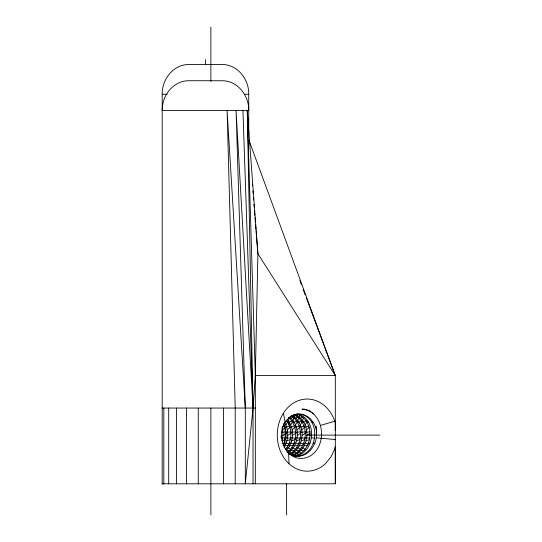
<?xml version="1.0" encoding="UTF-8"?>
<svg xmlns="http://www.w3.org/2000/svg" width="542" height="542" viewBox="0 0 542 542"><rect width="100%" height="100%" fill="white"/><g stroke="black" fill="none" stroke-linecap="round" stroke-linejoin="round"><path stroke-width="0.81" d="M162.187 483.803L335.308 483.803L335.308 446.716L334.848 448.803L330.972 456.974L325.464 463.654A36.077 29.912 -90 0 1 282.009 454.596A36.077 29.912 -90 0 1 293.283 403.167A36.077 29.912 -90 0 1 334.773 421.195L335.308 423.566L335.308 430.429M255.329 483.803L255.329 375.599L257.904 253.724L247.274 110.5L253.039 408.058L253.039 483.803M281.19 435.49L281.129 437.794L286.034 438.166M282.077 427.733C283.114 432.049 283.31 436.635 281.935 440.897L285.58 439.528M283.107 445.91C286.894 439.169 287.104 430.49 283.615 423.58M286.738 420.87L284.638 422.191C288.9 429.901 288.71 439.758 284.049 447.245M285.383 449.616C292.199 441.75 292.849 428.905 286.528 420.565M287.274 419.433C294.658 427.936 294.116 442.015 286.508 450.185L290.356 450.626M291.671 453.539L289.889 451.825L288.269 451.825C297.714 443.139 298.507 426.059 288.513 417.543M289.604 417.157C300.661 425.755 299.53 445.118 288.168 452.983M289.523 454.196C303.12 446.818 304.516 424.251 291.156 415.965M292.233 415.565C306.352 423.797 304.868 447.34 290.539 454.596M291.806 455.205C308.5 449.677 310.295 421.588 293.628 414.976M295.248 414.976C312.443 421.778 309.882 451.249 292.077 455.626M286.772 451.913L290.939 454.657L295.559 456.066C315.437 452.543 317.707 418.952 297.612 414.156M293.547 456.052C311.521 459.555 322.72 435.931 313.025 422.191A21.124 17.513 -90 0 0 288.459 418.397C272.599 432.164 285.837 465.774 308.134 456.987C328.357 448.024 325.186 410.931 301.948 409.163L304.536 409.149L309.814 410.897L311.162 411.866M162.187 484.277L162.187 94.274C161.78 79.633 173.25 64.444 188.636 64.518L222.295 64.518C237.681 64.444 249.151 79.633 248.744 94.274L248.744 134.64M247.735 119.66L247.274 110.5L255.329 375.599L253.039 408.058L245.302 483.803L245.302 408.058L236.068 110.5L253.039 408.058L242.945 110.5M289.022 424.962L289.171 423.288M294.408 417.157L294.78 414.813M299.204 417.157L299.584 414.813M283.432 445.043L285.031 438.437L285.234 431.608L284.035 425.009M316.521 432.807L316.63 426.574L315.322 426.961M293.906 456.046C313.818 452.597 316.094 418.939 295.993 414.156M298.71 456.046C320.539 452.523 320.41 412.733 296.386 414.163M288.148 420.565L289.333 417.428M292.951 420.565L294.137 417.428M297.754 420.565L298.94 417.428M302.551 420.565L303.737 417.428M285.844 424.962L287.897 421.71M290.641 424.962L292.7 421.71M295.444 424.962L297.497 421.71M300.248 424.962L302.3 421.71M305.051 424.962L307.104 421.71M297.944 414.23L297.03 415.565L295.41 415.565M282.497 430.057L285.214 427.252M287.301 430.057L290.017 427.252M292.104 430.057L295.363 426.689M296.908 430.057L300.16 426.689M301.704 430.057L304.963 426.689M306.508 430.057L309.225 427.252M292.965 416.588L291.196 418.309L289.577 418.309M297.768 416.588L296 418.309L294.374 418.309M302.572 416.588L300.803 418.309L299.177 418.309M288.459 418.397L292.213 415.619L294.035 414.989M282.809 435.49L286.718 432.902M287.612 435.49L291.521 432.902M292.416 435.49L296.318 432.902M297.212 435.49L300.471 433.329M302.016 435.49L305.275 433.329M306.819 435.49L310.071 433.329M291.542 420.87L289.442 422.191L287.816 422.191M297.043 420.429L294.238 422.191L292.619 422.191M301.847 420.429L299.042 422.191L297.423 422.191M306.643 420.429L303.845 422.191L302.219 422.191M286.738 440.897L291.108 439.257M291.542 440.897L295.912 439.257M296.345 440.897L299.983 439.528M301.142 440.897L304.787 439.528M305.945 440.897L309.584 439.528M282.714 426.683L285.051 425.849M289.855 425.849L286.738 426.961L285.112 426.961M294.652 425.849L291.542 426.961L289.916 426.961M299.455 425.849L296.338 426.961L294.719 426.961M304.258 425.849L301.142 426.961L299.523 426.961M309.055 425.849L305.945 426.961L304.319 426.961M294.645 414.779L295.83 414.379M320.525 425.416L334.773 421.195M284.726 445.91L288.574 445.429M289.53 445.91L293.371 445.429M294.333 445.91L298.175 445.429M299.13 445.91L302.978 445.429M303.933 445.91L307.775 445.429M286.21 431.893L281.312 432.279M291.013 431.893L286.115 432.279M295.817 431.893L290.912 432.279M300.62 431.893L295.715 432.279M305.417 431.893L300.519 432.279M310.22 431.893L305.322 432.279M162.187 94.274L167.261 94.274M244.388 94.274L248.744 94.274M255.329 375.599L335.308 375.599L335.308 483.803M162.187 408.058L255.329 408.058M307.023 422.191L308.642 422.191M311.826 422.191L313.025 422.191M307.178 435.111L379.813 435.111M285.932 437.794L290.83 438.166M290.729 437.794L295.634 438.166M295.532 437.794L300.437 438.166M300.336 437.794L305.234 438.166M305.132 437.794L310.038 438.166M313.371 443.126L314.99 443.126M284.564 443.126L286.183 443.126L289.306 444.223M289.36 443.126L290.986 443.126L294.103 444.223M294.164 443.126L295.783 443.126L298.906 444.223M298.967 443.126L300.586 443.126L303.71 444.223M303.764 443.126L305.39 443.126L308.513 444.223M308.567 443.126L310.187 443.126M286.887 447.916L288.513 447.916L290.62 449.223M291.691 447.916L293.31 447.916L295.424 449.223M296.494 447.916L298.114 447.916L300.221 449.223M301.291 447.916L302.917 447.916L305.729 449.664M293.073 451.825L294.692 451.825L296.467 453.539M297.87 451.825L299.496 451.825L301.271 453.539M293.717 454.596L295.343 454.596M321.331 438.248L335.308 439.555M316.359 437.794L321.284 438.349M311.555 437.794L314.841 438.166M300.912 450.185L303.987 450.537M296.108 450.185L299.184 450.537M291.305 450.185L294.387 450.537M282.158 443.403L284.503 444.223M312.51 412.835L313.859 413.803M249.035 140.425L335.308 375.599L257.904 253.724L256.088 231.075M299.855 280.58L301.332 284.536M303.107 289.286L305.173 294.828M306.359 297.998L309.015 305.126M309.604 306.711L335.308 375.599M283.391 413.248L285.207 422.164M297.775 452.983L298.059 455.341M292.971 452.983L293.263 455.341M252.315 184.097L252.45 185.77M252.857 190.804L253.06 193.325M253.392 197.518L253.595 200.032M253.934 204.226L254.205 207.586M254.469 210.94L254.808 215.133M255.011 217.654L255.417 222.687M255.546 224.361L255.953 229.395M245.302 408.058L227.105 110.5L235.221 408.058L235.221 483.803M247.945 123.82L248.155 127.98M288.608 453.22L289.055 463.803M286.616 483.803L286.616 514.9M223.473 408.058L223.473 483.803M210.872 27.1L210.872 81.246M210.872 408.058L210.872 514.9M205.465 59.674L205.465 64.722M198.27 408.058L198.27 483.803M186.529 408.058L186.529 483.803M176.441 408.058L176.441 483.803M168.704 408.058L168.704 483.803M163.84 408.058L163.84 483.803M162.41 106.618L162.187 110.5L248.744 110.5C249.151 95.859 237.681 80.67 222.295 80.744L188.636 80.744C174.714 80.67 163.657 93.326 162.41 106.618"/></g></svg>
